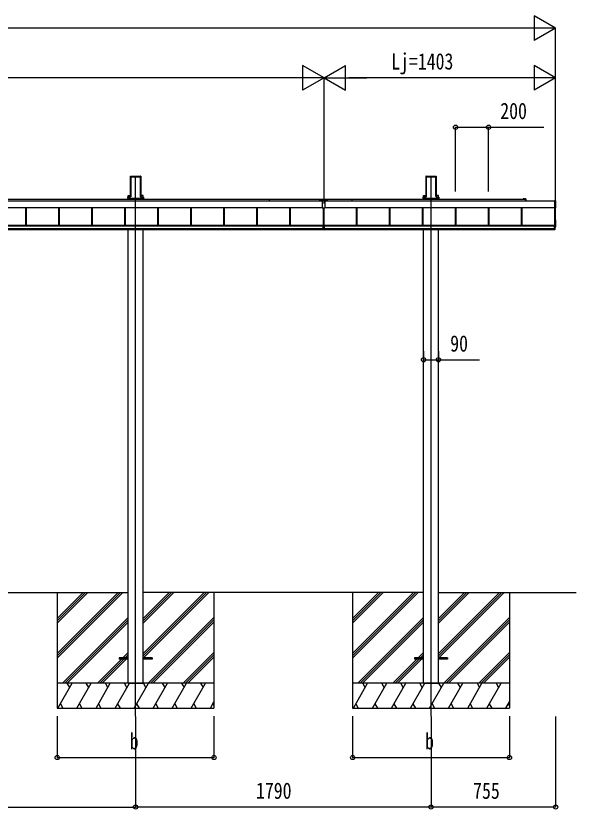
# Model space of a CAD drawing. Units: millimetres, scale not verified. Extents: x -12615 to 12615, y -8910 to 8910.
# Drawn here: x 9 to 3404, y -5528 to -720 of the extents above; entities that cross this region are included whole.
import ezdxf
from ezdxf.enums import TextEntityAlignment as Align

# ---------------------------------------------------------------- set-up
doc = ezdxf.new("R2010")
doc.units = ezdxf.units.MM
doc.header["$LTSCALE"] = 50
for name, color, linetype in [('0-3_YKK_12', 2, 'Continuous'), ('0-4_YKK_13', 4, 'Continuous'), ('0-5_YKK_A1', 4, 'Continuous'), ('0-6_YKK_D', 6, 'Continuous')]:
    doc.layers.add(name, color=color, linetype=linetype)
doc.styles.add('ＭＳ ゴシック', font='')
doc.styles.get('ＭＳ ゴシック').set_extended_font_data('MS Gothic')

msp = doc.modelspace()

# ---------------------------------------------------------------- linework, layer by layer
at = {"layer": '0-3_YKK_12'}
for p, q in [((734.42, -4965), (734.42, -1692.61)), ((2524.42, -4965), (2524.42, -1692.61))]:
    msp.add_line(p, q, dxfattribs=at)
at = {"layer": '0-4_YKK_13'}
for p, q in [((1546.42, -1841.53), (1546.42, -1831.05)), ((1546.42, -1831.05), (2046.42, -1831.05)), ((1846.42, -1839.63), (1846.42, -1841.63)), ((1846.42, -1839.63), (1899.42, -1839.63)), ((1846.42, -1841.63), (1865.42, -1841.63)), ((1865.42, -1841.63), (1865.42, -1884.63)), ((1880.42, -1841.63), (1880.42, -1884.63)), ((1880.42, -1841.63), (1899.42, -1841.63)), ((1899.42, -1841.63), (1899.42, -1839.63)), ((2046.42, -1841.53), (2046.42, -1831.05)), ((1880.42, -1884.63), (1865.42, -1884.63))]:
    msp.add_line(p, q, dxfattribs=at)
at = {"layer": '0-5_YKK_A1'}
for p, q in [((703.17, -1697.96), (703.17, -1814.63)), ((703.53, -1692.11), (703.18, -1697.61)), ((703.97, -1692.57), (703.53, -1692.11)), ((704.03, -1691.64), (706.07, -1691.64)), ((704.03, -1691.64), (704.47, -1692.11)), ((704.05, -1808.58), (704.05, -1693.46)), ((704.54, -1693.13), (704.54, -1808.26)), ((706.38, -1691.97), (706.07, -1691.64)), ((706.38, -1691.97), (762.46, -1691.97)), ((706.92, -1695.11), (761.92, -1695.11)), ((706.92, -1816.46), (706.92, -1695.11)), ((762.46, -1691.97), (762.77, -1691.64)), ((762.77, -1691.64), (764.81, -1691.64)), ((764.29, -1808.26), (764.29, -1693.13)), ((764.37, -1692.11), (764.81, -1691.64)), ((764.79, -1693.46), (764.79, -1808.58)), ((765.31, -1692.11), (764.87, -1692.57)), ((765.31, -1692.11), (765.65, -1697.61)), ((765.67, -1697.96), (765.67, -1814.63)), ((2493.17, -1697.96), (2493.17, -1814.63)), ((2493.53, -1692.11), (2493.18, -1697.61)), ((2493.97, -1692.57), (2493.53, -1692.11)), ((2494.03, -1691.64), (2496.07, -1691.64)), ((2494.03, -1691.64), (2494.47, -1692.11)), ((2494.05, -1808.58), (2494.05, -1693.46)), ((2494.54, -1693.13), (2494.54, -1808.26)), ((2496.38, -1691.97), (2496.07, -1691.64)), ((2496.38, -1691.97), (2552.46, -1691.97)), ((2496.92, -1695.11), (2551.92, -1695.11)), ((2496.92, -1816.46), (2496.92, -1695.11)), ((2552.46, -1691.97), (2552.77, -1691.64)), ((2552.77, -1691.64), (2554.81, -1691.64)), ((2554.29, -1808.26), (2554.29, -1693.13)), ((2554.37, -1692.11), (2554.81, -1691.64)), ((2554.79, -1693.46), (2554.79, -1808.58)), ((2555.31, -1692.11), (2554.87, -1692.57)), ((2555.31, -1692.11), (2555.65, -1697.61)), ((2555.67, -1697.96), (2555.67, -1814.63)), ((686.55, -1825.38), (686.55, -1825.88)), ((686.55, -1825.88), (687.01, -1825.88)), ((687.01, -1825.38), (687.01, -1818.5)), ((689.01, -1825.38), (687.01, -1825.38)), ((689.01, -1825.88), (687.01, -1825.88)), ((687.02, -1825.38), (687.02, -1825.88)), ((687.05, -1817.53), (702.06, -1817.53)), ((689.01, -1818.58), (689.01, -1825.38)), ((702.58, -1818.58), (689.01, -1818.58)), ((689.01, -1825.38), (779.83, -1825.38)), ((689.01, -1825.38), (689.01, -1825.88)), ((689.01, -1825.88), (779.83, -1825.88)), ((689.22, -1808.2), (703.17, -1808.2)), ((689.22, -1817.53), (689.22, -1808.2)), ((689.22, -1831.55), (689.22, -1825.88)), ((689.42, -1825.88), (689.42, -1831.55)), ((690.42, -1825.54), (778.42, -1825.54)), ((703.15, -1814.99), (703.06, -1816.6)), ((703.58, -1817.15), (703.96, -1811.06)), ((704.45, -1811.09), (704.08, -1817.18)), ((764.76, -1817.18), (764.38, -1811.09)), ((764.88, -1811.06), (765.26, -1817.15)), ((779.62, -1808.2), (765.67, -1808.2)), ((765.68, -1814.99), (765.78, -1816.6)), ((766.25, -1818.08), (779.83, -1818.08)), ((779.83, -1818.58), (766.25, -1818.58)), ((766.78, -1817.53), (781.79, -1817.53)), ((779.42, -1825.88), (779.42, -1831.55)), ((779.62, -1817.53), (779.62, -1808.2)), ((779.62, -1831.55), (779.62, -1825.88)), ((779.83, -1818.08), (779.83, -1818.58)), ((779.83, -1825.38), (779.83, -1818.58)), ((781.82, -1825.38), (779.83, -1825.38)), ((779.83, -1825.38), (779.83, -1825.88)), ((781.82, -1825.88), (779.83, -1825.88)), ((781.82, -1818.5), (781.82, -1825.38)), ((781.82, -1825.38), (781.82, -1825.88)), ((782.29, -1825.88), (781.82, -1825.88)), ((782.29, -1825.38), (782.29, -1825.88)), ((2476.55, -1825.38), (2476.55, -1825.88)), ((2476.55, -1825.88), (2477.01, -1825.88)), ((2477.01, -1825.38), (2477.01, -1818.5)), ((2479.01, -1825.38), (2477.01, -1825.38)), ((2479.01, -1825.88), (2477.01, -1825.88)), ((2477.02, -1825.38), (2477.02, -1825.88)), ((2477.05, -1817.53), (2492.06, -1817.53)), ((2479.01, -1818.58), (2479.01, -1825.38)), ((2492.58, -1818.58), (2479.01, -1818.58)), ((2479.01, -1825.38), (2569.83, -1825.38)), ((2479.01, -1825.38), (2479.01, -1825.88)), ((2479.01, -1825.88), (2569.83, -1825.88)), ((2479.22, -1808.2), (2493.17, -1808.2)), ((2479.22, -1817.53), (2479.22, -1808.2)), ((2479.22, -1831.55), (2479.22, -1825.88)), ((2479.42, -1825.88), (2479.42, -1831.55)), ((2480.42, -1825.54), (2568.42, -1825.54)), ((2493.15, -1814.99), (2493.06, -1816.6)), ((2493.58, -1817.15), (2493.96, -1811.06)), ((2494.45, -1811.09), (2494.08, -1817.18)), ((2554.76, -1817.18), (2554.38, -1811.09)), ((2554.88, -1811.06), (2555.26, -1817.15)), ((2569.62, -1808.2), (2555.67, -1808.2)), ((2555.68, -1814.99), (2555.78, -1816.6)), ((2556.25, -1818.08), (2569.83, -1818.08)), ((2569.83, -1818.58), (2556.25, -1818.58)), ((2556.78, -1817.53), (2571.79, -1817.53)), ((2569.42, -1825.88), (2569.42, -1831.55)), ((2569.62, -1817.53), (2569.62, -1808.2)), ((2569.62, -1831.55), (2569.62, -1825.88)), ((2569.83, -1818.08), (2569.83, -1818.58)), ((2569.83, -1825.38), (2569.83, -1818.58)), ((2571.82, -1825.38), (2569.83, -1825.38)), ((2569.83, -1825.38), (2569.83, -1825.88)), ((2571.82, -1825.88), (2569.83, -1825.88)), ((2571.82, -1818.5), (2571.82, -1825.38)), ((2571.82, -1825.38), (2571.82, -1825.88)), ((2572.29, -1825.88), (2571.82, -1825.88)), ((2572.29, -1825.38), (2572.29, -1825.88)), ((-3527.08, -1841.53), (1846.42, -1841.53)), ((-3351.58, -1831.55), (1546.42, -1831.55)), ((1899.42, -1841.53), (3272.92, -1841.53)), ((2046.42, -1831.55), (3083.67, -1831.55)), ((3088.96, -1829.05), (3083.67, -1829.05)), ((3083.67, -1831.55), (3097.12, -1831.55)), ((3097.42, -1829.05), (3089.88, -1829.05)), ((3097.42, -1831.85), (3097.42, -1841.53)), ((3099.92, -1841.53), (3099.92, -1831.55)), ((3280.92, -1881.97), (3280.92, -1840.94)), ((-3527.08, -1881.47), (1865.42, -1881.47)), ((-3527.08, -1881.71), (1865.42, -1881.71)), ((69.92, -1987.7), (69.92, -1881.71)), ((72.52, -1987.7), (72.52, -1881.71)), ((72.92, -1987.7), (72.92, -1881.71)), ((269.92, -1987.7), (269.92, -1881.71)), ((272.52, -1987.7), (272.52, -1881.71)), ((272.92, -1987.7), (272.92, -1881.71)), ((469.92, -1987.7), (469.92, -1881.71)), ((472.52, -1987.7), (472.52, -1881.71)), ((472.92, -1987.7), (472.92, -1881.71)), ((669.92, -1987.7), (669.92, -1881.71)), ((672.52, -1987.7), (672.52, -1881.71)), ((672.92, -1987.7), (672.92, -1881.71)), ((869.92, -1987.7), (869.92, -1881.71)), ((872.52, -1987.7), (872.52, -1881.71)), ((872.92, -1987.7), (872.92, -1881.71)), ((1069.92, -1987.7), (1069.92, -1881.71)), ((1072.52, -1987.7), (1072.52, -1881.71)), ((1072.92, -1987.7), (1072.92, -1881.71)), ((1269.92, -1987.7), (1269.92, -1881.71)), ((1272.52, -1987.7), (1272.52, -1881.71)), ((1272.92, -1987.7), (1272.92, -1881.71)), ((1469.92, -1987.7), (1469.92, -1881.71)), ((1472.52, -1987.7), (1472.52, -1881.71)), ((1472.92, -1987.7), (1472.92, -1881.71)), ((1669.92, -1987.7), (1669.92, -1881.71)), ((1672.52, -1987.7), (1672.52, -1881.71)), ((1672.92, -1987.7), (1672.92, -1881.71)), ((1871.42, -1884.63), (1871.42, -1987.44)), ((1871.62, -1884.63), (1871.62, -1987.44)), ((1874.13, -1884.63), (1874.13, -1987.44)), ((1874.42, -1884.63), (1874.42, -1987.44)), ((1880.42, -1881.47), (3272.92, -1881.47)), ((1880.42, -1881.71), (3272.92, -1881.71)), ((2072.92, -1987.7), (2072.92, -1881.71)), ((2075.92, -1987.7), (2075.92, -1881.71)), ((2272.92, -1987.7), (2272.92, -1881.71)), ((2275.52, -1987.7), (2275.52, -1881.71)), ((2275.92, -1987.7), (2275.92, -1881.71)), ((2472.92, -1987.7), (2472.92, -1881.71)), ((2475.52, -1987.7), (2475.52, -1881.71)), ((2475.92, -1987.7), (2475.92, -1881.71)), ((2672.92, -1987.7), (2672.92, -1881.71)), ((2675.52, -1987.7), (2675.52, -1881.71)), ((2675.92, -1987.7), (2675.92, -1881.71)), ((2872.92, -1987.7), (2872.92, -1881.71)), ((2875.52, -1987.7), (2875.52, -1881.71)), ((2875.92, -1987.7), (2875.92, -1881.71)), ((3072.92, -1987.7), (3072.92, -1881.71)), ((3075.52, -1987.7), (3075.52, -1881.71)), ((3075.92, -1987.7), (3075.92, -1881.71)), ((3272.92, -1882.74), (3272.92, -1883.24)), ((3272.92, -1883.24), (3280.45, -1882.78)), ((3274.42, -2014.97), (3274.42, -1883.15)), ((3279.42, -1996.94), (3279.42, -1882.84)), ((3280.45, -1955.8), (3279.42, -1955.73)), ((3280.92, -1997.32), (3280.92, -1956.29)), ((-3525.08, -1987.7), (1867.92, -1987.7)), ((-3525.08, -1989.71), (1867.92, -1989.71)), ((-3525.08, -1991.51), (1867.92, -1991.51)), ((-3525.08, -1991.51), (1867.92, -1991.51)), ((-3525.08, -2008.48), (1867.92, -2008.48)), ((-3525.08, -2014.97), (1867.92, -2014.97)), ((689.22, -4765), (689.22, -2014.97)), ((779.62, -4765), (779.62, -2014.97)), ((1871.42, -1987.44), (1867.92, -1987.44)), ((1871.42, -2009.88), (1867.92, -2009.88)), ((1871.42, -2016.5), (1867.92, -2016.5)), ((1871.62, -1987.44), (1874.13, -1987.44)), ((1874.42, -1987.44), (1877.92, -1987.44)), ((1874.42, -2009.88), (1877.92, -2009.88)), ((1874.42, -2016.5), (1877.92, -2016.5)), ((1877.92, -1987.7), (3270.92, -1987.7)), ((1877.92, -1989.71), (3270.92, -1989.71)), ((1877.92, -1991.51), (3270.92, -1991.51)), ((1877.92, -1991.51), (3270.92, -1991.51)), ((1877.92, -2008.48), (3270.92, -2008.48)), ((1877.92, -2014.97), (3270.92, -2014.97)), ((2479.22, -4765), (2479.22, -2014.97)), ((2569.62, -4765), (2569.62, -2014.97)), ((3274.42, -1987.44), (3270.92, -1987.44)), ((3274.42, -2009.88), (3270.92, -2009.88)), ((3274.42, -2016.5), (3270.92, -2016.5)), ((3279.42, -1996.94), (3274.42, -1996.94)), ((3274.42, -1998.49), (3280.45, -1998.13)), ((-2346.38, -4215), (689.22, -4215)), ((259.42, -4215), (259.42, -4915)), ((259.42, -4584.18), (628.6, -4215)), ((259.42, -4598.32), (642.74, -4215)), ((259.42, -4612.46), (656.88, -4215)), ((259.42, -4400.33), (444.75, -4215)), ((259.42, -4386.19), (430.61, -4215)), ((259.42, -4372.05), (416.46, -4215)), ((779.62, -4584.48), (1149.1, -4215)), ((779.62, -4598.62), (1163.24, -4215)), ((779.62, -4400.63), (965.25, -4215)), ((779.62, -4386.49), (951.11, -4215)), ((779.62, -4372.35), (936.96, -4215)), ((2479.22, -4215), (779.62, -4215)), ((781.88, -4610.5), (1177.38, -4215)), ((1209.42, -4215), (1209.42, -4915)), ((2049.42, -4215), (2049.42, -4915)), ((2049.42, -4584.18), (2418.6, -4215)), ((2049.42, -4598.32), (2432.74, -4215)), ((2049.42, -4612.46), (2446.88, -4215)), ((2049.42, -4400.33), (2234.75, -4215)), ((2049.42, -4386.19), (2220.61, -4215)), ((2049.42, -4372.05), (2206.46, -4215)), ((2569.62, -4215), (3403.61, -4215)), ((2569.62, -4584.48), (2939.1, -4215)), ((2569.62, -4598.62), (2953.24, -4215)), ((2569.62, -4400.63), (2755.25, -4215)), ((2569.62, -4386.49), (2741.11, -4215)), ((2569.62, -4372.35), (2726.96, -4215)), ((2571.88, -4610.5), (2967.38, -4215)), ((2999.42, -4215), (2999.42, -4915)), ((290.73, -4765), (689.22, -4366.51)), ((811.23, -4765), (1209.42, -4366.81)), ((2080.73, -4765), (2479.22, -4366.51)), ((2601.23, -4765), (2999.42, -4366.81)), ((304.87, -4765), (689.22, -4380.65)), ((319.01, -4765), (689.22, -4394.8)), ((825.37, -4765), (1209.42, -4380.95)), ((839.51, -4765), (1209.42, -4395.1)), ((2094.87, -4765), (2479.22, -4380.65)), ((2109.01, -4765), (2479.22, -4394.8)), ((2615.37, -4765), (2999.42, -4380.95)), ((2629.51, -4765), (2999.42, -4395.1)), ((634.22, -4610.5), (634.22, -4619.5)), ((689.22, -4610.5), (634.22, -4610.5)), ((657.36, -4610.5), (689.22, -4578.64)), ((671.5, -4610.5), (689.22, -4592.78)), ((685.64, -4610.5), (689.22, -4606.93)), ((834.22, -4610.5), (779.22, -4610.5)), ((834.22, -4610.5), (834.22, -4619.5)), ((1023.36, -4765), (1209.42, -4578.94)), ((1037.5, -4765), (1209.42, -4593.08)), ((1051.64, -4765), (1209.42, -4607.23)), ((2424.22, -4610.5), (2424.22, -4619.5)), ((2479.22, -4610.5), (2424.22, -4610.5)), ((2447.36, -4610.5), (2479.22, -4578.64)), ((2461.5, -4610.5), (2479.22, -4592.78)), ((2475.64, -4610.5), (2479.22, -4606.93)), ((2624.22, -4610.5), (2569.22, -4610.5)), ((2624.22, -4610.5), (2624.22, -4619.5)), ((2813.36, -4765), (2999.42, -4578.94)), ((2827.5, -4765), (2999.42, -4593.08)), ((2841.64, -4765), (2999.42, -4607.23)), ((502.86, -4765), (648.36, -4619.5)), ((517, -4765), (662.5, -4619.5)), ((531.14, -4765), (676.64, -4619.5)), ((689.22, -4619.5), (634.22, -4619.5)), ((834.22, -4619.5), (779.22, -4619.5)), ((2292.86, -4765), (2438.36, -4619.5)), ((2307, -4765), (2452.5, -4619.5)), ((2321.14, -4765), (2466.64, -4619.5)), ((2479.22, -4619.5), (2424.22, -4619.5)), ((2624.22, -4619.5), (2569.22, -4619.5)), ((1209.42, -4765), (259.42, -4765)), ((263.69, -4915), (350.3, -4765)), ((335.3, -4790.98), (320.29, -4765)), ((379.16, -4915), (465.77, -4765)), ((450.77, -4790.98), (435.77, -4765)), ((494.63, -4915), (581.24, -4765)), ((566.24, -4790.98), (551.23, -4765)), ((610.1, -4915), (696.71, -4765)), ((681.71, -4790.98), (666.7, -4765)), ((689.22, -4765), (779.62, -4765)), ((725.57, -4915), (812.18, -4765)), ((797.18, -4790.98), (782.17, -4765)), ((841.04, -4915), (927.65, -4765)), ((912.65, -4790.98), (897.65, -4765)), ((956.51, -4915), (1043.12, -4765)), ((1013.12, -4765), (1028.12, -4790.98)), ((1071.98, -4915), (1158.59, -4765)), ((1128.59, -4765), (1143.59, -4790.98)), ((2999.42, -4765), (2049.42, -4765)), ((2053.69, -4915), (2140.3, -4765)), ((2125.3, -4790.98), (2110.29, -4765)), ((2169.16, -4915), (2255.77, -4765)), ((2240.77, -4790.98), (2225.77, -4765)), ((2284.63, -4915), (2371.24, -4765)), ((2356.24, -4790.98), (2341.23, -4765)), ((2400.1, -4915), (2486.71, -4765)), ((2471.71, -4790.98), (2456.7, -4765)), ((2479.22, -4765), (2569.62, -4765)), ((2515.57, -4915), (2602.18, -4765)), ((2587.18, -4790.98), (2572.17, -4765)), ((2631.04, -4915), (2717.65, -4765)), ((2702.65, -4790.98), (2687.65, -4765)), ((2746.51, -4915), (2833.12, -4765)), ((2803.12, -4765), (2818.12, -4790.98)), ((2861.98, -4915), (2948.59, -4765)), ((2918.59, -4765), (2933.59, -4790.98)), ((278.69, -4889.02), (293.69, -4915)), ((394.16, -4889.02), (409.16, -4915)), ((509.63, -4889.02), (524.63, -4915)), ((625.1, -4889.02), (640.1, -4915)), ((740.57, -4889.02), (755.57, -4915)), ((856.04, -4889.02), (871.04, -4915)), ((971.51, -4889.02), (986.51, -4915)), ((1086.98, -4889.02), (1101.98, -4915)), ((1187.45, -4915), (1209.42, -4876.96)), ((1202.45, -4889.02), (1209.42, -4901.08)), ((2068.69, -4889.02), (2083.69, -4915)), ((2184.16, -4889.02), (2199.16, -4915)), ((2299.63, -4889.02), (2314.63, -4915)), ((2415.1, -4889.02), (2430.1, -4915)), ((2530.57, -4889.02), (2545.57, -4915)), ((2646.04, -4889.02), (2661.04, -4915)), ((2761.51, -4889.02), (2776.51, -4915)), ((2876.98, -4889.02), (2891.98, -4915)), ((2977.45, -4915), (2999.42, -4876.96)), ((2992.45, -4889.02), (2999.42, -4901.08)), ((259.42, -4915), (1209.42, -4915)), ((2049.42, -4915), (2999.42, -4915))]:
    msp.add_line(p, q, dxfattribs=at)
for points in [[(686.55, -1818.03), (686.55, -1825.38), (687.01, -1825.38)], [(689.01, -1818.58), (689.01, -1818.08), (702.58, -1818.08)], [(782.29, -1818.03), (782.29, -1825.38), (781.82, -1825.38)], [(2476.55, -1818.03), (2476.55, -1825.38), (2477.01, -1825.38)], [(2479.01, -1818.58), (2479.01, -1818.08), (2492.58, -1818.08)], [(2572.29, -1818.03), (2572.29, -1825.38), (2571.82, -1825.38)], [(3280.45, -1840.45), (3272.92, -1839.99), (3272.92, -1840.49), (3272.92, -1882.74)], [(1867.92, -1987.44), (1867.92, -2009.88), (1867.92, -2016.5)], [(1868.42, -1987.44), (1868.42, -2009.88), (1868.42, -2016.5)], [(1871.42, -1987.44), (1871.42, -2009.88), (1871.42, -2016.5)], [(1874.42, -1987.44), (1874.42, -2009.88), (1874.42, -2016.5)], [(1877.42, -1987.44), (1877.42, -2009.88), (1877.42, -2016.5)], [(1877.92, -1987.44), (1877.92, -2009.88), (1877.92, -2016.5)], [(3270.92, -1987.44), (3270.92, -2009.88), (3270.92, -2016.5)], [(3271.42, -1987.44), (3271.42, -2009.88), (3271.42, -2016.5)], [(3274.42, -1987.44), (3274.42, -2009.88), (3274.42, -2016.5)]]:
    msp.add_lwpolyline(points, dxfattribs=at)
for centre, radius, start, end in [((687.51, -1818.5), 0.501, 90.24971, 179.75029), ((781.32, -1818.5), 0.501, 0.24971, 89.75029), ((2477.51, -1818.5), 0.501, 90.24971, 179.75029), ((2571.32, -1818.5), 0.501, 0.24971, 89.75029), ((3083.67, -1830.3), 1.25, 90, 270), ((3088.96, -1829.25), 0.2, 23.57818, 90), ((3089.42, -1829.05), 0.3, 203.57818, 336.42182), ((3089.88, -1829.25), 0.2, 90, 156.42182), ((3097.12, -1831.85), 0.3, 0, 90), ((3097.42, -1831.55), 2.5, 0, 90), ((3280.42, -1840.94), 0.497, 0.05228, 86.83056), ((3280.05, -1882), 0.873, 297.46207, 2.25858), ((3280.42, -1956.29), 0.497, 0.05228, 86.83056), ((3280.05, -1997.35), 0.873, 297.46207, 2.25858)]:
    msp.add_arc(centre, radius, start, end, dxfattribs=at)
for centre, major_axis, ratio, start_param, end_param in [((703.21, -1697.61), (0.031, 0.5), 0.061627, 1.5746234, 2.3600215), ((704.03, -1692.14), (0.346, -0.364), 0.996462, 2.3838095, 3.8892836), ((703.74, -1695.61), (0.22, 3.04), 0.070684, 5.5043854, 6.2286971), ((704.24, -1695.64), (0.22, 3.54), 0.060877, 5.5025319, 6.2268436), ((764.6, -1695.64), (-0.22, 3.54), 0.060877, 0.0563417, 0.7806534), ((765.09, -1695.61), (-0.22, 3.04), 0.070684, 0.0544883, 0.7787999), ((764.81, -1692.14), (-0.346, -0.364), 0.996462, 2.3939017, 3.8993758), ((765.62, -1697.61), (-0.031, 0.5), 0.061627, 3.9231638, 4.7085619), ((2493.21, -1697.61), (0.031, 0.5), 0.061627, 1.5746234, 2.3600215), ((2494.03, -1692.14), (0.346, -0.364), 0.996462, 2.3838095, 3.8892836), ((2493.74, -1695.61), (0.22, 3.04), 0.070684, 5.5043854, 6.2286971), ((2494.24, -1695.64), (0.22, 3.54), 0.060877, 5.5025319, 6.2268436), ((2554.6, -1695.64), (-0.22, 3.54), 0.060877, 0.0563417, 0.7806534), ((2555.09, -1695.61), (-0.22, 3.04), 0.070684, 0.0544883, 0.7787999), ((2554.81, -1692.14), (-0.346, -0.364), 0.996462, 2.3939017, 3.8993758), ((2555.62, -1697.61), (-0.031, 0.5), 0.061627, 3.9231638, 4.7085619), ((687.05, -1818.03), (0.355, -0.355), 0.99628, 2.358058, 3.9251274), ((689.01, -1818.49), (2, 0), 0.045872, 3.2026792, 4.712389), ((689.01, -1817.99), (1.5, 0), 0.061163, 3.2026792, 4.712389), ((702.06, -1816.53), (0.691, -0.728), 0.996462, 5.5254021, 7.0308762), ((702.58, -1817.08), (-0.693, 0.73), 0.992955, 2.3838095, 3.8892836), ((702.58, -1817.08), (1.04, -1.09), 0.996462, 5.5254021, 7.0308762), ((703.12, -1814.99), (0.031, 0.5), 0.061627, 4.716216, 5.5016142), ((703.74, -1811.06), (0.22, 3.5), 0.061627, 4.716216, 5.5016142), ((704.24, -1811.09), (0.22, 4), 0.053972, 4.7153191, 5.5007173), ((764.6, -1811.09), (-0.22, 4), 0.053972, 0.782468, 1.5678662), ((766.26, -1817.08), (-1.04, -1.09), 0.996462, 5.5354944, 7.0409685), ((765.1, -1811.06), (-0.22, 3.5), 0.061627, 0.7815711, 1.5669693), ((766.26, -1817.08), (0.693, 0.73), 0.992955, 2.3939017, 3.8993758), ((765.71, -1814.99), (-0.031, 0.5), 0.061627, 0.7815711, 1.5669693), ((766.78, -1816.53), (-0.691, -0.728), 0.996462, 5.5354944, 7.0409685), ((779.83, -1817.99), (1.5, 0), 0.061163, 4.712389, 6.2220988), ((779.83, -1818.49), (2, 0), 0.045872, 4.712389, 6.2220988), ((781.79, -1818.03), (-0.355, -0.355), 0.99628, 2.358058, 3.9251274), ((2477.05, -1818.03), (0.355, -0.355), 0.99628, 2.358058, 3.9251274), ((2479.01, -1818.49), (2, 0), 0.045872, 3.2026792, 4.712389), ((2479.01, -1817.99), (1.5, 0), 0.061163, 3.2026792, 4.712389), ((2492.06, -1816.53), (0.691, -0.728), 0.996462, 5.5254021, 7.0308762), ((2492.58, -1817.08), (-0.693, 0.73), 0.992955, 2.3838095, 3.8892836), ((2492.58, -1817.08), (1.04, -1.09), 0.996462, 5.5254021, 7.0308762), ((2493.12, -1814.99), (0.031, 0.5), 0.061627, 4.716216, 5.5016142), ((2493.74, -1811.06), (0.22, 3.5), 0.061627, 4.716216, 5.5016142), ((2494.24, -1811.09), (0.22, 4), 0.053972, 4.7153191, 5.5007173), ((2554.6, -1811.09), (-0.22, 4), 0.053972, 0.782468, 1.5678662), ((2556.26, -1817.08), (-1.04, -1.09), 0.996462, 5.5354944, 7.0409685), ((2555.1, -1811.06), (-0.22, 3.5), 0.061627, 0.7815711, 1.5669693), ((2556.26, -1817.08), (0.693, 0.73), 0.992955, 2.3939017, 3.8993758), ((2555.71, -1814.99), (-0.031, 0.5), 0.061627, 0.7815711, 1.5669693), ((2556.78, -1816.53), (-0.691, -0.728), 0.996462, 5.5354944, 7.0409685), ((2569.83, -1817.99), (1.5, 0), 0.061163, 4.712389, 6.2220988), ((2569.83, -1818.49), (2, 0), 0.045872, 4.712389, 6.2220988), ((2571.79, -1818.03), (-0.355, -0.355), 0.99628, 2.358058, 3.9251274)]:
    msp.add_ellipse(centre, major_axis=major_axis, ratio=ratio, start_param=start_param, end_param=end_param, dxfattribs=at)
at = {"layer": '0-6_YKK_D'}
for p, q in [((3279.42, -794.63), (3149.51, -719.63)), ((3149.51, -719.63), (3149.51, -869.63)), ((3129.42, -794.63), (-3383.58, -794.63)), ((3279.42, -794.63), (3019.61, -794.63)), ((3279.42, -794.63), (3149.51, -869.63)), ((3279.42, -1855.27), (3279.42, -793.63)), ((1876.42, -1094.63), (1746.51, -1019.63)), ((1746.51, -1019.63), (1746.51, -1169.63)), ((1876.42, -1094.63), (2006.32, -1019.63)), ((2006.32, -1169.63), (2006.32, -1019.63)), ((3279.42, -1094.63), (3149.51, -1019.63)), ((3149.51, -1019.63), (3149.51, -1169.63)), ((1726.42, -1094.63), (-3383.58, -1094.63)), ((1876.42, -1094.63), (1616.61, -1094.63)), ((1876.42, -1094.63), (1746.51, -1169.63)), ((1876.42, -1840.08), (1876.42, -1093.63)), ((1876.42, -1856.27), (1876.42, -1093.63)), ((1876.42, -1094.63), (2006.32, -1169.63)), ((1876.42, -1094.63), (2136.23, -1094.63)), ((3129.42, -1094.63), (2026.42, -1094.63)), ((3279.42, -1094.63), (3019.61, -1094.63)), ((3279.42, -1094.63), (3149.51, -1169.63)), ((3279.42, -1856.27), (3279.42, -1093.63)), ((2672.92, -1784.79), (2672.92, -1393.63)), ((2872.92, -1784.79), (2872.92, -1393.63)), ((2479.22, -2751.35), (2479.22, -2805.37)), ((2569.62, -2751.35), (2569.62, -2805.37)), ((259.42, -4964.5), (259.42, -5216)), ((734.42, -4966), (734.42, -5516)), ((734.42, -4966), (734.42, -5516)), ((1209.42, -4964.5), (1209.42, -5216)), ((2049.42, -4964.5), (2049.42, -5216)), ((2524.42, -4966), (2524.42, -5516)), ((2524.42, -4967), (2524.42, -5516)), ((2999.42, -4964.5), (2999.42, -5216)), ((3279.42, -4965.5), (3279.42, -5516)), ((259.42, -5215), (1209.42, -5215)), ((2049.42, -5215), (2999.42, -5215)), ((-2391.58, -5515), (734.42, -5515)), ((2524.42, -5515), (734.42, -5515)), ((3279.42, -5515), (2524.42, -5515))]:
    msp.add_line(p, q, dxfattribs=at)
for points in [[(2672.92, -1394.63), (2872.92, -1394.63), (3208.72, -1394.63)], [(2479.22, -2804.37), (2569.62, -2804.37), (2819.02, -2804.37)]]:
    msp.add_lwpolyline(points, dxfattribs=at)
for centre in [(2672.92, -1394.63), (2872.92, -1394.63), (2479.22, -2804.37), (2569.62, -2804.37), (259.42, -5215), (1209.42, -5215), (2049.42, -5215), (2999.42, -5215), (734.42, -5515), (734.42, -5515), (2524.42, -5515), (2524.42, -5515), (3279.42, -5515)]:
    msp.add_circle(centre, 12.75, dxfattribs=at)

# ---------------------------------------------------------------- texts
at = {"layer": '0-6_YKK_D', "style": 'ＭＳ ゴシック', "width": 0.8}
for s, p in [('Lj=1403', (2282.72, -1074.63)), ('200', (2943.92, -1374.63)), ('90', (2640.62, -2784.37)), ('b', (698.42, -5195)), ('b', (2488.42, -5195)), ('1790', (1463.82, -5495)), ('755', (2779.52, -5495))]:
    msp.add_text(s, height=98.97, dxfattribs=at).set_placement(p, align=Align.BOTTOM_LEFT)

doc.saveas('drawing.dxf')
